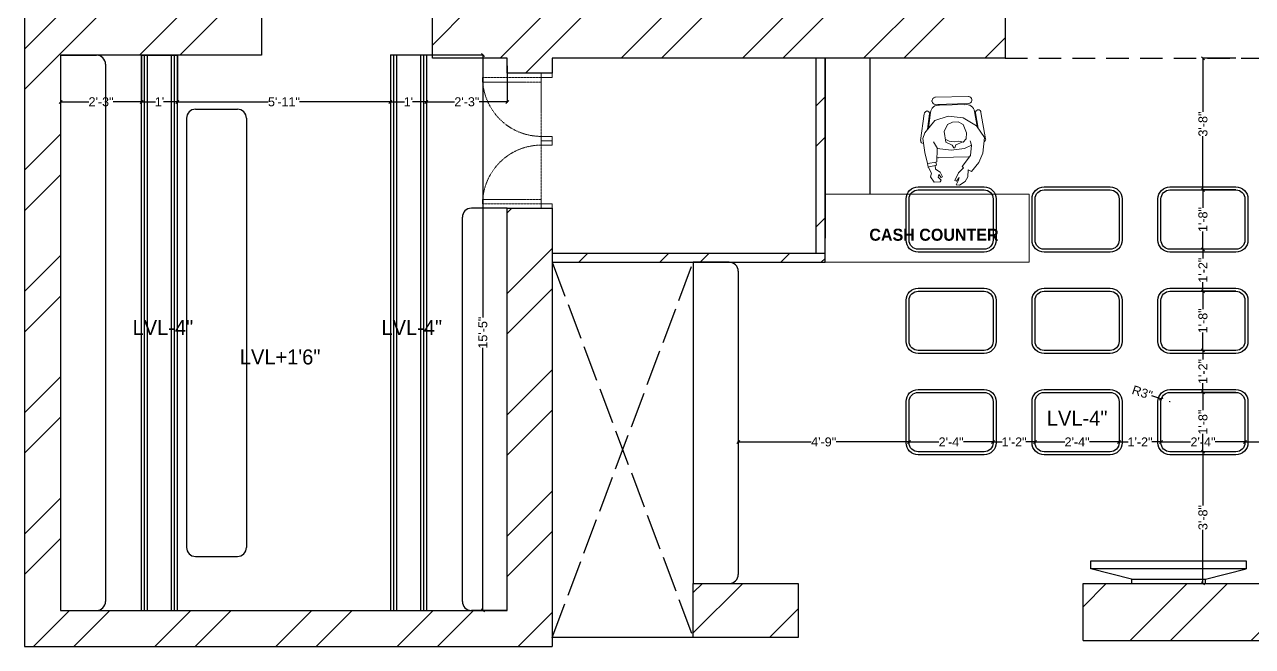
# Model space of a CAD drawing. Header units: inches. Extents: x -4677 to 18437, y -5264 to 2453.
# Drawn here: x 503.8 to 913.3, y -18.6 to 188.7 of the extents above; entities that cross this region are included whole.
import ezdxf

# ---------------------------------------------------------------- set-up
doc = ezdxf.new("R2010")
doc.units = ezdxf.units.IN
for name, pattern in [('ACAD_ISO02W100', [15, 12, -3]), ('AUDIT_D_060311083008-3', [0]), ('DASHED2', [0.375, 0.25, -0.125]), ('HIDDEN', [0.375, 0.25, -0.125])]:
    doc.linetypes.add(name, pattern=pattern)
for name, color, linetype in [('A-DOOR', 251, 'AUDIT_D_060311083008-3'), ('A-Door-Frame', 1, 'Continuous'), ('A-Door-Swing', 8, 'HIDDEN'), ('IEL-HATCH-002', 7, 'Continuous'), ('PDF11_PDF_CH', 7, 'Continuous')]:
    doc.layers.add(name, color=color, linetype=linetype)
doc.styles.add('HEMI', font='stylu.ttf')
doc.styles.get("Standard").update_dxf_attribs({"font": 'arial.ttf'})
doc.dimstyles.get("Standard").update_dxf_attribs({"dimtxt": 3, "dimasz": 1, "dimexe": 0.18, "dimexo": 0.0625, "dimgap": 0.09, "dimtad": 0, "dimdec": 1, "dimzin": 0, "dimdsep": 46, "dimlunit": 4, "dimtxsty": 'Standard', "dimblk": 'OBLIQUE', "dimcen": 0.09, "dimclrd": 5, "dimclre": 5, "dimclrt": 5, "dimadec": 0, "dimazin": 0, "dimtfac": 1, "dimtdec": 1, "dimtofl": 0, "dimtmove": 0, "dimatfit": 3, "dimldrblk": 'OBLIQUE', "dimfxl": 1, "dimtolj": 1, "dimtzin": 0, "dimarcsym": 0})

# ---------------------------------------------------------------- blocks, each defined once
blk = doc.blocks.new('wf')
at = {"layer": 'PDF11_PDF_CH', "lineweight": 5}
for points in [[(-7086.03, -1895.95), (-7097.27, -1896.23)], [(-7098.22, -1897.24), (-7098.22, -1897.58)], [(-7097.21, -1898.59), (-7085.97, -1898.31)], [(-7095.75, -1898.87), (-7087.27, -1898.64)], [(-7100.86, -1901.79), (-7102.04, -1910.67)], [(-7099.68, -1906.9), (-7099.01, -1901.73)], [(-7084.06, -1900.95), (-7083.16, -1906)], [(-7082.77, -1900.33), (-7082.94, -1900.39)], [(-7081.93, -1901.34), (-7080.35, -1910.11)], [(-7093.62, -1910.33), (-7092.49, -1910.84), (-7090.75, -1911.06), (-7089.23, -1910.84), (-7087.77, -1911.17), (-7086.87, -1910.11), (-7086.65, -1908.03), (-7087.77, -1905.33), (-7089.51, -1904.43), (-7091.42, -1904.49), (-7093.05, -1905.33), (-7094.18, -1907.63), (-7093.62, -1911.17), (-7091.48, -1912.13), (-7090.98, -1913.09), (-7090.58, -1913.03), (-7090.24, -1912.02), (-7088.17, -1911.23)], [(-7096.43, -1913.25), (-7097.72, -1911.12)], [(-7085.02, -1912.13), (-7085.52, -1910.78)], [(-7096.03, -1916.29), (-7086.03, -1916.06)], [(-7096.82, -1917.86), (-7099.63, -1918.31)], [(-7097.21, -1918.93), (-7099.57, -1919.49)]]:
    blk.add_lwpolyline(points, dxfattribs=at)
for points in [[(-7099.35, -1906.51), (-7098.67, -1901.34, -0.458817), (-7095.71, -1898.85)], [(-7085.92, -1898.31, 0.414213), (-7084.96, -1897.3), (-7084.96, -1896.9)], [(-7098.95, -1901.8, 0.414213), (-7100.02, -1900.78), (-7099.85, -1900.78)], [(-7082.83, -1906.51), (-7083.73, -1901.4, -0.414214), (-7082.78, -1900.39)], [(-7101.99, -1910.67, 0.414214), (-7100.98, -1911.62), (-7101.15, -1911.62)]]:
    blk.add_lwpolyline(points, format="xyb", dxfattribs=at)
blk.add_lwpolyline([(-7096.48, -1913.31), (-7091.82, -1913.87), (-7087.32, -1913.25), (-7085.02, -1912.13), (-7085.41, -1915.61), (-7088.11, -1919.27), (-7087.66, -1919.72), (-7089.4, -1921.4), (-7090.58, -1923.99), (-7090.08, -1924.16), (-7089.12, -1922.92), (-7089.35, -1923.87), (-7090.19, -1925.45), (-7089.06, -1925.56), (-7087.15, -1924.27), (-7086.25, -1922.69), (-7086.2, -1920.39), (-7085.07, -1920.95), (-7082.6, -1917.92), (-7081.31, -1914.88), (-7080.75, -1909.66), (-7083.39, -1905.72), (-7087.77, -1903.08), (-7092.77, -1902.52), (-7097.27, -1903.93), (-7100.58, -1908.03), (-7101.26, -1909.99), (-7100.64, -1914.66), (-7099.68, -1918.25), (-7099.52, -1919.43), (-7098.34, -1921.51), (-7098.67, -1922.69), (-7097.44, -1924.55), (-7095.53, -1924.44), (-7095.19, -1923.87), (-7096.14, -1922.81), (-7095.98, -1921.96), (-7095.19, -1922.92), (-7094.74, -1922.69), (-7095.53, -1921.18), (-7096.99, -1920.17), (-7097.21, -1918.93), (-7096.71, -1918.87), (-7096.88, -1917.81), (-7096.65, -1917.75)], close=True, dxfattribs=at)
for centre, radius, start, end in [((-7097.18, -1897.27), 0.983, 90.3735, 180.3735), ((-7097.18, -1897.6), 0.983, 180.9887, 270.9888), ((-7086.68, -1901.26), 2.61, 5.8667, 102.464), ((-7085.95, -1896.99), 0.983, 1.8072, 91.8073), ((-7099.83, -1901.82), 0.983, 91.192, 181.192), ((-7082.86, -1901.37), 0.983, 1.604, 91.604), ((-7101.12, -1910.47), 1.15, 271.0278, 275.4764), ((-7081.28, -1910.19), 0.983, 295.8673, 1.5711), ((-7096.12, -1912.33), 4.02, 263.3806, 271.247), ((-7086.11, -1912.1), 4.02, 271.5931, 275.6031)]:
    blk.add_arc(centre, radius, start, end, dxfattribs=at)
blk = doc.blocks.new('*U13')
at = {"layer": 'A-Door-Frame', "lineweight": 5}
for p, q in [((0, -100), (0, 0)), ((614, -100), (614, 0))]:
    blk.add_line(p, q, dxfattribs=at)
for points in [[(0, -100), (40, -100), (40, 0), (0, 0)], [(614, -100), (574, -100), (574, 0), (614, 0)]]:
    blk.add_lwpolyline(points, dxfattribs=at)
at = {"layer": 'A-Door-Swing', "linetype": 'DASHED2', "lineweight": 5}
blk.add_line((45, 0), (578, 0), dxfattribs=at)
blk.add_lwpolyline([(40, 0), (40, 534), (80, 534), (80, 0)], close=True, dxfattribs=at)
blk.add_arc((40, 0), 534, 360, 90, dxfattribs=at)
blk = doc.blocks.new('erh')
at = {"ltscale": 7}
for p, q in [((3599.36, 764.17), (3585.77, 760.72)), ((3623.97, 764.17), (3637.56, 760.72))]:
    blk.add_line(p, q, dxfattribs=at)
for p, q in [((3623.97, 765.54), (3599.36, 765.54)), ((3599.36, 765.54), (3599.36, 764.17)), ((3623.97, 764.17), (3599.36, 764.17)), ((3623.97, 764.17), (3623.97, 765.54))]:
    blk.add_line(p, q)
blk.add_lwpolyline([(3585.77, 760.72), (3637.56, 760.72), (3637.56, 758.04), (3585.77, 758.04)], close=True, dxfattribs=at)
blk = doc.blocks.new('wef')
at = {"layer": 'IEL-HATCH-002', "true_color": 0xc7c8ca, "transparency": 33554687}
h = blk.add_hatch(dxfattribs=at)
h.set_pattern_fill('ANSI32', color=9, scale=3)
h.paths.add_polyline_path([(9186.53, 855.43), (9120.53, 855.43), (9120.53, 925.43), (9177.53, 925.43), (9188.53, 925.43), (9188.53, 947.43), (9120.53, 947.43), (9120.53, 1123.43), (9228.53, 1123.43), (9228.53, 1135.43), (9107.53, 1135.43), (9107.53, 641.43), (9283.53, 641.43), (9283.53, 644.43), (9283.53, 769.43), (9283.53, 787.43), (9268.53, 787.43), (9268.53, 653.43), (9256.53, 653.43), (9119.53, 653.43), (9119.53, 838.43), (9131.53, 838.43), (9186.53, 838.43)])
h.paths.add_polyline_path([(9701.53, 1135.43), (9274.53, 1135.43), (9274.53, 1123.43), (9393.53, 1123.43), (9393.53, 1111.43), (9393.53, 1108.43), (9410.53, 1108.43), (9410.53, 1123.43), (9689.53, 1123.43), (9689.53, 1003.43), (9677.53, 1003.43), (9653.53, 1003.43), (9653.53, 986.43), (9687.53, 986.43), (9687.53, 868.43), (9568.53, 868.43), (9568.53, 986.43), (9603.53, 986.43), (9603.53, 1003.43), (9549.53, 1003.43), (9549.53, 864.43), (9542.53, 864.43), (9542.53, 845.43), (9712.53, 845.43), (9712.53, 662.43), (9559.53, 662.43), (9559.53, 674.43), (9559.53, 677.43), (9542.53, 677.43), (9542.53, 662.43), (9518.53, 662.43), (9460.53, 662.43), (9460.53, 643.43), (9724.53, 643.43), (9724.53, 857.43), (9701.53, 857.43)])
h.paths.add_polyline_path([(9434.53, 854.43), (9410.53, 854.43), (9410.53, 869.43), (9393.53, 869.43), (9393.53, 854.43), (9359.53, 854.43), (9243.53, 854.43), (9243.53, 837.43), (9268.53, 837.43), (9268.53, 832.43), (9283.53, 832.43), (9283.53, 837.43), (9359.53, 837.43), (9434.53, 837.43)])
h.paths.add_polyline_path([(9365.53, 662.43), (9330.53, 662.43), (9330.53, 644.43), (9365.53, 644.43)], flags=17)
h.paths.add_polyline_path([(9374.53, 837.43), (9371.53, 837.43), (9371.53, 772.43), (9374.53, 772.43)], flags=17)
h.paths.add_polyline_path([(9374.53, 772.43), (9371.53, 772.43), (9283.53, 772.43), (9283.53, 769.43), (9374.53, 769.43)], flags=17)
h.paths.add_polyline_path([(9188.53, 925.43), (9177.53, 925.43), (9177.53, 912.32), (9182.86, 912.32), (9182.86, 912.43), (9186.53, 912.43), (9188.53, 912.32)], flags=17)
h.paths.add_polyline_path([(9186.53, 891.93), (9182.86, 891.93), (9120.53, 891.93), (9120.53, 888.93), (9186.53, 888.93)], flags=17)
h.paths.add_polyline_path([(9186.53, 864.43), (9183.53, 864.43), (9183.53, 855.43), (9186.53, 855.43)], flags=17)
at = {"color": 252, "true_color": 0x939598}
for p, q in [((9107.53, 1135.43), (9107.53, 641.43)), ((9186.53, 855.43), (9186.53, 838.43)), ((9243.53, 837.43), (9243.53, 854.43)), ((9434.53, 854.43), (9434.53, 837.43)), ((9186.53, 838.43), (9119.53, 838.43)), ((9119.53, 838.43), (9119.53, 653.43)), ((9119.53, 838.43), (9131.53, 838.43)), ((9134.53, 835.43), (9134.53, 656.43)), ((9268.53, 837.43), (9243.53, 837.43)), ((9268.53, 832.43), (9268.53, 837.43)), ((9283.53, 837.43), (9283.53, 832.43)), ((9371.53, 772.43), (9371.53, 837.43)), ((9374.53, 837.43), (9374.53, 777.43)), ((9374.53, 769.43), (9374.53, 837.43)), ((9389.53, 792.1), (9389.53, 837.43)), ((9283.53, 832.43), (9268.53, 832.43)), ((9164.53, 820.43), (9178.53, 820.43)), ((9161.53, 817.43), (9161.53, 674.43)), ((9181.53, 817.43), (9181.53, 674.43)), ((9268.53, 787.43), (9256.53, 787.43)), ((9268.53, 653.43), (9268.53, 787.43)), ((9268.53, 787.43), (9283.53, 787.43)), ((9283.53, 787.43), (9283.53, 769.43)), ((9253.53, 656.43), (9253.53, 784.43)), ((9283.53, 772.43), (9374.53, 772.43)), ((9283.53, 769.43), (9330.53, 769.43)), ((9283.53, 769.43), (9283.53, 644.43)), ((9283.53, 769.43), (9374.53, 769.43)), ((9330.53, 769.43), (9330.53, 753.43)), ((9330.53, 769.43), (9330.53, 769.43)), ((9342.53, 769.43), (9330.53, 769.43)), ((9345.53, 766.43), (9345.53, 665.43)), ((9330.53, 753.43), (9330.53, 662.43)), ((9164.53, 671.43), (9178.53, 671.43)), ((9330.53, 662.43), (9365.53, 662.43)), ((9330.53, 644.43), (9330.53, 662.43)), ((9330.53, 662.43), (9342.53, 662.43)), ((9365.53, 662.43), (9365.53, 644.43)), ((9460.53, 643.43), (9460.53, 662.43)), ((9460.53, 662.43), (9542.53, 662.43)), ((9119.53, 653.43), (9268.53, 653.43)), ((9119.53, 653.43), (9131.53, 653.43)), ((9268.53, 653.43), (9256.53, 653.43)), ((9330.53, 644.43), (9283.53, 644.43)), ((9283.53, 644.43), (9283.53, 641.43)), ((9365.53, 644.43), (9330.53, 644.43)), ((9460.53, 643.43), (9724.53, 643.43)), ((9107.53, 641.43), (9283.53, 641.43))]:
    blk.add_line(p, q, dxfattribs=at)
at = {"color": 252, "linetype": 'ACAD_ISO02W100', "true_color": 0x939598}
for p, q in [((9283.53, 644.43), (9330.53, 769.43)), ((9283.53, 769.43), (9330.53, 644.43))]:
    blk.add_line(p, q, dxfattribs=at)
at = {"color": 252, "true_color": 0x939598}
blk.add_lwpolyline([(9434.53, 837.43), (9359.53, 837.43), (9283.53, 837.43)], dxfattribs=at)
at = {"color": 252, "lineweight": 5, "true_color": 0x939598}
blk.add_lwpolyline([(9374.53, 769.43), (9374.53, 792.1), (9442.53, 792.1), (9442.53, 769.43)], close=True, dxfattribs=at)
at = {"color": 252, "true_color": 0x939598}
for centre, start, end in [((9131.53, 835.43), 0, 90), ((9164.53, 817.43), 90, 180), ((9178.53, 817.43), 0, 90), ((9256.53, 784.43), 90, 180), ((9342.53, 766.43), 0, 90), ((9164.53, 674.43), 180, 270), ((9178.53, 674.43), 270, 0), ((9342.53, 665.43), 270, 0), ((9131.53, 656.43), 270, 0), ((9256.53, 656.43), 180, 270)]:
    blk.add_arc(centre, 3, start, end, dxfattribs=at)
at = {"color": 252, "lineweight": 5, "true_color": 0x939598}
blk.add_blockref('wf', (16508.37, 2720.64), dxfattribs=at)
at = {"color": 252, "true_color": 0x939598, "rotation": 180}
blk.add_blockref('erh', (13100.7, 1427.97), dxfattribs=at)
at = {"layer": 'A-DOOR', "color": 252, "lineweight": 5, "true_color": 0x939598, "yscale": 0.03666666666666651, "zscale": 0.03666666666666651}
for p, xscale, rotation in [((9279.86, 832.43), -0.03666666666666651, 90), ((9279.86, 787.43), 0.03666666666666651, 90.00000000000001)]:
    blk.add_blockref('*U13', p, dxfattribs=dict(at, xscale=xscale, rotation=rotation))
at = {"color": 252, "lineweight": 5, "true_color": 0x939598, "insert": (9389.27, 780.62), "char_height": 4, "width": 69.2136, "attachment_point": 1, "rotation": 359.9906, "style": 'HEMI'}
blk.add_mtext('{\\fStylus BT|b1|i0|c0|p34;CASH COUNTER}', dxfattribs=at)
blk = doc.blocks.new('_Oblique')
at = {"color": 0, "linetype": 'ByBlock', "lineweight": -2}
blk.add_line((-0.5, -0.5), (0.5, 0.5), dxfattribs=at)
blk = doc.blocks.new('*D23')
at = {"color": 5, "lineweight": -2, "transparency": 16777216}
for p, q in [((515.79, 178.38), (515.79, 162.73)), ((542.79, 178.38), (542.79, 162.73)), ((515.79, 162.91), (525.18, 162.91)), ((542.79, 162.91), (533.39, 162.91))]:
    blk.add_line(p, q, dxfattribs=at)
at = {"layer": 'Defpoints', "color": 0, "transparency": 16777216}
for p in [(515.79, 178.44), (542.79, 178.44), (542.79, 162.91)]:
    blk.add_point(p, dxfattribs=at)
at = {"color": 5, "lineweight": -2, "transparency": 16777216, "rotation": 180}
blk.add_blockref('_Oblique', (515.79, 162.91), dxfattribs=at)
at = {"color": 5, "lineweight": -2, "transparency": 16777216}
blk.add_blockref('_Oblique', (542.79, 162.91), dxfattribs=at)
at = {"color": 5, "transparency": 16777216, "insert": (529.29, 162.91), "char_height": 3, "attachment_point": 5}
blk.add_mtext('\\A1;2\'-3"', dxfattribs=at)
blk = doc.blocks.new('*D24')
at = {"color": 5, "lineweight": -2, "transparency": 16777216}
for p, q in [((542.79, 178.38), (542.79, 162.73)), ((554.79, 178.38), (554.79, 162.73)), ((542.79, 162.91), (547.46, 162.91)), ((554.79, 162.91), (550.12, 162.91))]:
    blk.add_line(p, q, dxfattribs=at)
at = {"layer": 'Defpoints', "color": 0, "transparency": 16777216}
for p in [(542.79, 178.44), (554.79, 178.44), (554.79, 162.91)]:
    blk.add_point(p, dxfattribs=at)
at = {"color": 5, "lineweight": -2, "transparency": 16777216, "rotation": 180}
blk.add_blockref('_Oblique', (542.79, 162.91), dxfattribs=at)
at = {"color": 5, "lineweight": -2, "transparency": 16777216}
blk.add_blockref('_Oblique', (554.79, 162.91), dxfattribs=at)
at = {"color": 5, "transparency": 16777216, "insert": (548.79, 162.91), "char_height": 3, "attachment_point": 5}
blk.add_mtext("\\A1;1'", dxfattribs=at)
blk = doc.blocks.new('*D25')
at = {"color": 5, "lineweight": -2, "transparency": 16777216}
for p, q in [((554.79, 178.38), (554.79, 162.73)), ((625.79, 178.48), (625.79, 162.73)), ((554.79, 162.91), (585.04, 162.91)), ((625.79, 162.91), (595.53, 162.91))]:
    blk.add_line(p, q, dxfattribs=at)
at = {"layer": 'Defpoints', "color": 0, "transparency": 16777216}
for p in [(554.79, 178.44), (625.79, 178.54), (625.79, 162.91)]:
    blk.add_point(p, dxfattribs=at)
at = {"color": 5, "lineweight": -2, "transparency": 16777216, "rotation": 180}
blk.add_blockref('_Oblique', (554.79, 162.91), dxfattribs=at)
at = {"color": 5, "lineweight": -2, "transparency": 16777216}
blk.add_blockref('_Oblique', (625.79, 162.91), dxfattribs=at)
at = {"color": 5, "transparency": 16777216, "insert": (590.29, 162.91), "char_height": 3, "attachment_point": 5}
blk.add_mtext('\\A1;5\'-11"', dxfattribs=at)
blk = doc.blocks.new('*D26')
at = {"color": 5, "lineweight": -2, "transparency": 16777216}
for p, q in [((625.79, 178.48), (625.79, 162.73)), ((637.79, 178.48), (637.79, 162.73)), ((625.79, 162.91), (630.46, 162.91)), ((637.79, 162.91), (633.12, 162.91))]:
    blk.add_line(p, q, dxfattribs=at)
at = {"layer": 'Defpoints', "color": 0, "transparency": 16777216}
for p in [(625.79, 178.54), (637.79, 178.54), (637.79, 162.91)]:
    blk.add_point(p, dxfattribs=at)
at = {"color": 5, "lineweight": -2, "transparency": 16777216, "rotation": 180}
blk.add_blockref('_Oblique', (625.79, 162.91), dxfattribs=at)
at = {"color": 5, "lineweight": -2, "transparency": 16777216}
blk.add_blockref('_Oblique', (637.79, 162.91), dxfattribs=at)
at = {"color": 5, "transparency": 16777216, "insert": (631.79, 162.91), "char_height": 3, "attachment_point": 5}
blk.add_mtext("\\A1;1'", dxfattribs=at)
blk = doc.blocks.new('*D27')
at = {"color": 5, "lineweight": -2, "transparency": 16777216}
for p, q in [((637.79, 178.48), (637.79, 162.73)), ((664.79, 174.88), (664.79, 162.73)), ((637.79, 162.91), (647.18, 162.91)), ((664.79, 162.91), (655.39, 162.91))]:
    blk.add_line(p, q, dxfattribs=at)
at = {"layer": 'Defpoints', "color": 0, "transparency": 16777216}
for p in [(637.79, 178.54), (664.79, 174.94), (664.79, 162.91)]:
    blk.add_point(p, dxfattribs=at)
at = {"color": 5, "lineweight": -2, "transparency": 16777216, "rotation": 180}
blk.add_blockref('_Oblique', (637.79, 162.91), dxfattribs=at)
at = {"color": 5, "lineweight": -2, "transparency": 16777216}
blk.add_blockref('_Oblique', (664.79, 162.91), dxfattribs=at)
at = {"color": 5, "transparency": 16777216, "insert": (651.29, 162.91), "char_height": 3, "attachment_point": 5}
blk.add_mtext('\\A1;2\'-3"', dxfattribs=at)
blk = doc.blocks.new('*D28')
at = {"color": 5, "lineweight": -2, "transparency": 16777216}
for p, q in [((637.85, 178.54), (656.81, 178.54)), ((656.63, 178.54), (656.63, 91.09)), ((656.63, -6.56), (656.63, 80.89)), ((637.85, -6.56), (656.81, -6.56))]:
    blk.add_line(p, q, dxfattribs=at)
at = {"layer": 'Defpoints', "color": 0, "transparency": 16777216}
for p in [(637.79, 178.54), (656.63, 178.54), (637.79, -6.56)]:
    blk.add_point(p, dxfattribs=at)
at = {"color": 5, "lineweight": -2, "transparency": 16777216}
for p, rotation in [((656.63, 178.54), 90), ((656.63, -6.56), 270)]:
    blk.add_blockref('_Oblique', p, dxfattribs=dict(at, rotation=rotation))
at = {"color": 5, "transparency": 16777216, "insert": (656.63, 85.99), "char_height": 3, "attachment_point": 5, "rotation": 90}
blk.add_mtext('\\A1;15\'-5"', dxfattribs=at)
blk = doc.blocks.new('*D37')
at = {"color": 5, "lineweight": -2, "transparency": 16777216}
for p, q in [((907.72, 177.44), (896.61, 177.44)), ((896.79, 177.44), (896.79, 159.58)), ((896.79, 133.56), (896.79, 151.42)), ((907.72, 133.56), (896.61, 133.56))]:
    blk.add_line(p, q, dxfattribs=at)
at = {"layer": 'Defpoints', "color": 0, "transparency": 16777216}
for p in [(896.79, 177.44), (907.79, 177.44), (907.79, 133.56)]:
    blk.add_point(p, dxfattribs=at)
at = {"color": 5, "lineweight": -2, "transparency": 16777216}
for p, rotation in [((896.79, 177.44), 90), ((896.79, 133.56), 270)]:
    blk.add_blockref('_Oblique', p, dxfattribs=dict(at, rotation=rotation))
at = {"color": 5, "transparency": 16777216, "insert": (896.79, 155.5), "char_height": 3, "attachment_point": 5, "rotation": 90}
blk.add_mtext('\\A1;3\'-8"', dxfattribs=at)
blk = doc.blocks.new('*D38')
at = {"color": 5, "lineweight": -2, "transparency": 16777216}
for p, q in [((907.72, 133.56), (896.61, 133.56)), ((896.79, 133.56), (896.79, 127.62)), ((896.79, 113.81), (896.79, 119.75)), ((907.72, 113.81), (896.61, 113.81))]:
    blk.add_line(p, q, dxfattribs=at)
at = {"layer": 'Defpoints', "color": 0, "transparency": 16777216}
for p in [(907.79, 133.56), (896.79, 113.81), (907.79, 113.81)]:
    blk.add_point(p, dxfattribs=at)
at = {"color": 5, "lineweight": -2, "transparency": 16777216}
for p, rotation in [((896.79, 133.56), 90), ((896.79, 113.81), 270)]:
    blk.add_blockref('_Oblique', p, dxfattribs=dict(at, rotation=rotation))
at = {"color": 5, "transparency": 16777216, "insert": (896.79, 123.68), "char_height": 3, "attachment_point": 5, "rotation": 90}
blk.add_mtext('\\A1;1\'-8"', dxfattribs=at)
blk = doc.blocks.new('*D39')
at = {"color": 5, "lineweight": -2, "transparency": 16777216}
for p, q in [((907.72, 113.81), (896.61, 113.81)), ((896.79, 113.81), (896.79, 110.75)), ((896.79, 99.81), (896.79, 102.87)), ((907.72, 99.81), (896.61, 99.81))]:
    blk.add_line(p, q, dxfattribs=at)
at = {"layer": 'Defpoints', "color": 0, "transparency": 16777216}
for p in [(907.79, 113.81), (896.79, 99.81), (907.79, 99.81)]:
    blk.add_point(p, dxfattribs=at)
at = {"color": 5, "lineweight": -2, "transparency": 16777216}
for p, rotation in [((896.79, 113.81), 90), ((896.79, 99.81), 270)]:
    blk.add_blockref('_Oblique', p, dxfattribs=dict(at, rotation=rotation))
at = {"color": 5, "transparency": 16777216, "insert": (896.79, 106.81), "char_height": 3, "attachment_point": 5, "rotation": 90}
blk.add_mtext('\\A1;1\'-2"', dxfattribs=at)
blk = doc.blocks.new('*D40')
at = {"color": 5, "lineweight": -2, "transparency": 16777216}
for p, q in [((907.72, 99.81), (896.61, 99.81)), ((896.79, 99.81), (896.79, 93.87)), ((896.79, 80.06), (896.79, 86)), ((907.72, 80.06), (896.61, 80.06))]:
    blk.add_line(p, q, dxfattribs=at)
at = {"layer": 'Defpoints', "color": 0, "transparency": 16777216}
for p in [(907.79, 99.81), (896.79, 80.06), (907.79, 80.06)]:
    blk.add_point(p, dxfattribs=at)
at = {"color": 5, "lineweight": -2, "transparency": 16777216}
for p, rotation in [((896.79, 99.81), 90), ((896.79, 80.06), 270)]:
    blk.add_blockref('_Oblique', p, dxfattribs=dict(at, rotation=rotation))
at = {"color": 5, "transparency": 16777216, "insert": (896.79, 89.93), "char_height": 3, "attachment_point": 5, "rotation": 90}
blk.add_mtext('\\A1;1\'-8"', dxfattribs=at)
blk = doc.blocks.new('*D41')
at = {"color": 5, "lineweight": -2, "transparency": 16777216}
for p, q in [((907.72, 80.06), (896.61, 80.06)), ((896.79, 80.06), (896.79, 77)), ((907.72, 66.06), (896.61, 66.06)), ((896.79, 66.06), (896.79, 69.12))]:
    blk.add_line(p, q, dxfattribs=at)
at = {"layer": 'Defpoints', "color": 0, "transparency": 16777216}
for p in [(907.79, 80.06), (896.79, 66.06), (907.79, 66.06)]:
    blk.add_point(p, dxfattribs=at)
at = {"color": 5, "lineweight": -2, "transparency": 16777216}
for p, rotation in [((896.79, 80.06), 90), ((896.79, 66.06), 270)]:
    blk.add_blockref('_Oblique', p, dxfattribs=dict(at, rotation=rotation))
at = {"color": 5, "transparency": 16777216, "insert": (896.79, 73.06), "char_height": 3, "attachment_point": 5, "rotation": 90}
blk.add_mtext('\\A1;1\'-2"', dxfattribs=at)
blk = doc.blocks.new('*D42')
at = {"color": 5, "lineweight": -2, "transparency": 16777216}
for p, q in [((907.72, 66.06), (896.61, 66.06)), ((896.79, 66.06), (896.79, 60.12)), ((896.79, 46.31), (896.79, 52.25)), ((907.72, 46.31), (896.61, 46.31))]:
    blk.add_line(p, q, dxfattribs=at)
at = {"layer": 'Defpoints', "color": 0, "transparency": 16777216}
for p in [(907.79, 66.06), (896.79, 46.31), (907.79, 46.31)]:
    blk.add_point(p, dxfattribs=at)
at = {"color": 5, "lineweight": -2, "transparency": 16777216}
for p, rotation in [((896.79, 66.06), 90), ((896.79, 46.31), 270)]:
    blk.add_blockref('_Oblique', p, dxfattribs=dict(at, rotation=rotation))
at = {"color": 5, "transparency": 16777216, "insert": (896.79, 56.18), "char_height": 3, "attachment_point": 5, "rotation": 90}
blk.add_mtext('\\A1;1\'-8"', dxfattribs=at)
blk = doc.blocks.new('*D43')
at = {"color": 5, "lineweight": -2, "transparency": 16777216}
for p, q in [((907.72, 46.31), (896.61, 46.31)), ((896.79, 46.31), (896.79, 28.45)), ((896.79, 2.44), (896.79, 20.3)), ((896.85, 2.44), (896.97, 2.44))]:
    blk.add_line(p, q, dxfattribs=at)
at = {"layer": 'Defpoints', "color": 0, "transparency": 16777216}
for p in [(907.79, 46.31), (896.79, 2.44), (896.79, 2.44)]:
    blk.add_point(p, dxfattribs=at)
at = {"color": 5, "lineweight": -2, "transparency": 16777216}
for p, rotation in [((896.79, 46.31), 90), ((896.79, 2.44), 270)]:
    blk.add_blockref('_Oblique', p, dxfattribs=dict(at, rotation=rotation))
at = {"color": 5, "transparency": 16777216, "insert": (896.79, 24.38), "char_height": 3, "attachment_point": 5, "rotation": 90}
blk.add_mtext('\\A1;3\'-8"', dxfattribs=at)
blk = doc.blocks.new('*D44')
at = {"color": 5, "lineweight": -2, "transparency": 16777216}
for p, q in [((910.79, 49.37), (910.79, 49.75)), ((910.79, 49.57), (920.68, 49.57)), ((938.79, 49.57), (928.89, 49.57)), ((938.79, 49.37), (938.79, 49.75))]:
    blk.add_line(p, q, dxfattribs=at)
at = {"layer": 'Defpoints', "color": 0, "transparency": 16777216}
for p in [(910.79, 49.31), (938.79, 49.57), (938.79, 49.31)]:
    blk.add_point(p, dxfattribs=at)
at = {"color": 5, "lineweight": -2, "transparency": 16777216, "rotation": 180}
blk.add_blockref('_Oblique', (910.79, 49.57), dxfattribs=at)
at = {"color": 5, "lineweight": -2, "transparency": 16777216}
blk.add_blockref('_Oblique', (938.79, 49.57), dxfattribs=at)
at = {"color": 5, "transparency": 16777216, "insert": (924.79, 49.57), "char_height": 3, "attachment_point": 5}
blk.add_mtext('\\A1;2\'-4"', dxfattribs=at)
blk = doc.blocks.new('*D45')
at = {"color": 5, "lineweight": -2, "transparency": 16777216}
for p, q in [((882.79, 49.37), (882.79, 49.75)), ((882.79, 49.57), (892.68, 49.57)), ((910.79, 49.57), (900.89, 49.57)), ((910.79, 49.37), (910.79, 49.75))]:
    blk.add_line(p, q, dxfattribs=at)
at = {"layer": 'Defpoints', "color": 0, "transparency": 16777216}
for p in [(882.79, 49.57), (882.79, 49.31), (910.79, 49.31)]:
    blk.add_point(p, dxfattribs=at)
at = {"color": 5, "lineweight": -2, "transparency": 16777216, "rotation": 180}
blk.add_blockref('_Oblique', (882.79, 49.57), dxfattribs=at)
at = {"color": 5, "lineweight": -2, "transparency": 16777216}
blk.add_blockref('_Oblique', (910.79, 49.57), dxfattribs=at)
at = {"color": 5, "transparency": 16777216, "insert": (896.79, 49.57), "char_height": 3, "attachment_point": 5}
blk.add_mtext('\\A1;2\'-4"', dxfattribs=at)
blk = doc.blocks.new('*D46')
at = {"color": 5, "lineweight": -2, "transparency": 16777216}
for p, q in [((868.79, 49.37), (868.79, 49.75)), ((868.79, 49.57), (871.85, 49.57)), ((882.79, 49.57), (879.72, 49.57)), ((882.79, 49.63), (882.79, 49.75))]:
    blk.add_line(p, q, dxfattribs=at)
at = {"layer": 'Defpoints', "color": 0, "transparency": 16777216}
for p in [(868.79, 49.57), (868.79, 49.31), (882.79, 49.57)]:
    blk.add_point(p, dxfattribs=at)
at = {"color": 5, "lineweight": -2, "transparency": 16777216, "rotation": 180}
blk.add_blockref('_Oblique', (868.79, 49.57), dxfattribs=at)
at = {"color": 5, "lineweight": -2, "transparency": 16777216}
blk.add_blockref('_Oblique', (882.79, 49.57), dxfattribs=at)
at = {"color": 5, "transparency": 16777216, "insert": (875.79, 49.57), "char_height": 3, "attachment_point": 5}
blk.add_mtext('\\A1;1\'-2"', dxfattribs=at)
blk = doc.blocks.new('*D47')
at = {"color": 5, "lineweight": -2, "transparency": 16777216}
for p, q in [((840.79, 49.63), (840.79, 49.75)), ((840.79, 49.57), (850.68, 49.57)), ((868.79, 49.57), (858.89, 49.57)), ((868.79, 49.37), (868.79, 49.75))]:
    blk.add_line(p, q, dxfattribs=at)
at = {"layer": 'Defpoints', "color": 0, "transparency": 16777216}
for p in [(840.79, 49.57), (840.79, 49.57), (868.79, 49.31)]:
    blk.add_point(p, dxfattribs=at)
at = {"color": 5, "lineweight": -2, "transparency": 16777216, "rotation": 180}
blk.add_blockref('_Oblique', (840.79, 49.57), dxfattribs=at)
at = {"color": 5, "lineweight": -2, "transparency": 16777216}
blk.add_blockref('_Oblique', (868.79, 49.57), dxfattribs=at)
at = {"color": 5, "transparency": 16777216, "insert": (854.79, 49.57), "char_height": 3, "attachment_point": 5}
blk.add_mtext('\\A1;2\'-4"', dxfattribs=at)
blk = doc.blocks.new('*D48')
at = {"color": 5, "lineweight": -2, "transparency": 16777216}
for p, q in [((826.79, 49.37), (826.79, 49.75)), ((826.79, 49.57), (829.85, 49.57)), ((840.79, 49.57), (837.72, 49.57)), ((840.79, 49.63), (840.79, 49.75))]:
    blk.add_line(p, q, dxfattribs=at)
at = {"layer": 'Defpoints', "color": 0, "transparency": 16777216}
for p in [(826.79, 49.57), (826.79, 49.31), (840.79, 49.57)]:
    blk.add_point(p, dxfattribs=at)
at = {"color": 5, "lineweight": -2, "transparency": 16777216, "rotation": 180}
blk.add_blockref('_Oblique', (826.79, 49.57), dxfattribs=at)
at = {"color": 5, "lineweight": -2, "transparency": 16777216}
blk.add_blockref('_Oblique', (840.79, 49.57), dxfattribs=at)
at = {"color": 5, "transparency": 16777216, "insert": (833.79, 49.57), "char_height": 3, "attachment_point": 5}
blk.add_mtext('\\A1;1\'-2"', dxfattribs=at)
blk = doc.blocks.new('*D49')
at = {"color": 5, "lineweight": -2, "transparency": 16777216}
for p, q in [((798.79, 49.36), (798.79, 49.75)), ((798.79, 49.57), (808.68, 49.57)), ((826.79, 49.57), (816.89, 49.57)), ((826.79, 49.37), (826.79, 49.75))]:
    blk.add_line(p, q, dxfattribs=at)
at = {"layer": 'Defpoints', "color": 0, "transparency": 16777216}
for p in [(798.79, 49.57), (798.79, 49.3), (826.79, 49.31)]:
    blk.add_point(p, dxfattribs=at)
at = {"color": 5, "lineweight": -2, "transparency": 16777216, "rotation": 180}
blk.add_blockref('_Oblique', (798.79, 49.57), dxfattribs=at)
at = {"color": 5, "lineweight": -2, "transparency": 16777216}
blk.add_blockref('_Oblique', (826.79, 49.57), dxfattribs=at)
at = {"color": 5, "transparency": 16777216, "insert": (812.79, 49.57), "char_height": 3, "attachment_point": 5}
blk.add_mtext('\\A1;2\'-4"', dxfattribs=at)
blk = doc.blocks.new('*D50')
at = {"color": 5, "lineweight": -2, "transparency": 16777216}
for p, q in [((741.79, 49.63), (741.79, 49.75)), ((741.79, 49.57), (766.15, 49.57)), ((798.79, 49.57), (774.42, 49.57)), ((798.79, 49.36), (798.79, 49.75))]:
    blk.add_line(p, q, dxfattribs=at)
at = {"layer": 'Defpoints', "color": 0, "transparency": 16777216}
for p in [(741.79, 49.57), (741.79, 49.57), (798.79, 49.3)]:
    blk.add_point(p, dxfattribs=at)
at = {"color": 5, "lineweight": -2, "transparency": 16777216, "rotation": 180}
blk.add_blockref('_Oblique', (741.79, 49.57), dxfattribs=at)
at = {"color": 5, "lineweight": -2, "transparency": 16777216}
blk.add_blockref('_Oblique', (798.79, 49.57), dxfattribs=at)
at = {"color": 5, "transparency": 16777216, "insert": (770.29, 49.57), "char_height": 3, "attachment_point": 5}
blk.add_mtext('\\A1;4\'-9"', dxfattribs=at)
blk = doc.blocks.new('*D51')
at = {"color": 5, "lineweight": -2, "transparency": 16777216}
for p, q in [((879.63, 65.03), (882.93, 63.98)), ((885.7, 63.06), (885.88, 63.06)), ((885.79, 62.97), (885.79, 63.15))]:
    blk.add_line(p, q, dxfattribs=at)
at = {"layer": 'Defpoints', "color": 0, "transparency": 16777216}
for p in [(882.93, 63.98), (885.79, 63.06)]:
    blk.add_point(p, dxfattribs=at)
at = {"color": 5, "lineweight": -2, "transparency": 16777216, "rotation": 342.217011307727}
blk.add_blockref('_Oblique', (882.93, 63.98), dxfattribs=at)
at = {"color": 5, "transparency": 16777216, "insert": (876.54, 66.03), "char_height": 3, "attachment_point": 5, "rotation": 342.217}
blk.add_mtext('\\A1;R3"', dxfattribs=at)

msp = doc.modelspace()

# ---------------------------------------------------------------- linework, layer by layer
for p, q in [((542.79, 178.44), (554.79, 178.44)), ((625.79, 178.54), (637.79, 178.54)), ((542.79, -6.56), (554.79, -6.56)), ((625.79, -6.56), (637.79, -6.56))]:
    msp.add_line(p, q)
at = {"color": 241, "linetype": 'DASHED2', "ltscale": 30, "true_color": 0xf7abae}
msp.add_line((830.79, 177.44), (938.79, 177.44), dxfattribs=at)
for points in [[(542.79, -6.56), (542.79, 178.44)], [(554.79, -6.56), (554.79, 178.44)], [(625.79, 178.54), (625.79, -6.56)], [(637.79, 178.54), (637.79, -6.56)]]:
    msp.add_lwpolyline(points)
at = {"color": 51, "true_color": 0xf7f281}
for points in [[(543.79, -6.56), (543.79, 178.44)], [(544.79, -6.56), (544.79, 178.44)], [(552.79, -6.56), (552.79, 178.44)], [(553.79, -6.56), (553.79, 178.44)], [(626.79, 178.54), (626.79, -6.56)], [(627.79, 178.54), (627.79, -6.56)], [(635.79, 178.54), (635.79, -6.56)], [(636.79, 178.54), (636.79, -6.56)]]:
    msp.add_lwpolyline(points, dxfattribs=at)
at = {"color": 2, "true_color": 0xf1eb1f}
for points in [[(801.79, 134.56), (823.79, 134.56, -0.414214), (827.79, 130.56), (827.79, 116.81, -0.414214), (823.79, 112.81), (801.79, 112.81, -0.414214), (797.79, 116.81), (797.79, 130.56, -0.414214)], [(843.79, 134.56), (865.79, 134.56, -0.414214), (869.79, 130.56), (869.79, 116.81, -0.414214), (865.79, 112.81), (843.79, 112.81, -0.414214), (839.79, 116.81), (839.79, 130.56, -0.414214)], [(885.79, 134.56), (907.79, 134.56, -0.414214), (911.79, 130.56), (911.79, 116.81, -0.414214), (907.79, 112.81), (885.79, 112.81, -0.414214), (881.79, 116.81), (881.79, 130.56, -0.414214)], [(801.79, 100.81), (823.79, 100.81, -0.414214), (827.79, 96.81), (827.79, 83.06, -0.414214), (823.79, 79.06), (801.79, 79.06, -0.414214), (797.79, 83.06), (797.79, 96.81, -0.414214)], [(843.79, 100.81), (865.79, 100.81, -0.414214), (869.79, 96.81), (869.79, 83.06, -0.414214), (865.79, 79.06), (843.79, 79.06, -0.414214), (839.79, 83.06), (839.79, 96.81, -0.414214)], [(885.79, 100.81), (907.79, 100.81, -0.414214), (911.79, 96.81), (911.79, 83.06, -0.414214), (907.79, 79.06), (885.79, 79.06, -0.414214), (881.79, 83.06), (881.79, 96.81, -0.414214)], [(801.79, 67.06), (823.79, 67.06, -0.414214), (827.79, 63.06), (827.79, 49.31, -0.414214), (823.79, 45.31), (801.79, 45.31, -0.414214), (797.79, 49.31), (797.79, 63.06, -0.414214)], [(843.79, 67.06), (865.79, 67.06, -0.414214), (869.79, 63.06), (869.79, 49.31, -0.414214), (865.79, 45.31), (843.79, 45.31, -0.414214), (839.79, 49.31), (839.79, 63.06, -0.414214)], [(885.79, 67.06), (907.79, 67.06, -0.414214), (911.79, 63.06), (911.79, 49.31, -0.414214), (907.79, 45.31), (885.79, 45.31, -0.414214), (881.79, 49.31), (881.79, 63.06, -0.414214)]]:
    msp.add_lwpolyline(points, format="xyb", close=True, dxfattribs=at)
for points in [[(801.79, 133.56), (823.79, 133.56, -0.414214), (826.79, 130.56), (826.79, 116.81, -0.414214), (823.79, 113.81), (801.79, 113.81, -0.414214), (798.79, 116.81), (798.79, 130.56, -0.414214)], [(843.79, 133.56), (865.79, 133.56, -0.414214), (868.79, 130.56), (868.79, 116.81, -0.414214), (865.79, 113.81), (843.79, 113.81, -0.414214), (840.79, 116.81), (840.79, 130.56, -0.414214)], [(885.79, 133.56), (907.79, 133.56, -0.414214), (910.79, 130.56), (910.79, 116.81, -0.414214), (907.79, 113.81), (885.79, 113.81, -0.414214), (882.79, 116.81), (882.79, 130.56, -0.414214)], [(801.79, 99.81), (823.79, 99.81, -0.414214), (826.79, 96.81), (826.79, 83.06, -0.414214), (823.79, 80.06), (801.79, 80.06, -0.414214), (798.79, 83.06), (798.79, 96.81, -0.414214)], [(843.79, 99.81), (865.79, 99.81, -0.414214), (868.79, 96.81), (868.79, 83.06, -0.414214), (865.79, 80.06), (843.79, 80.06, -0.414214), (840.79, 83.06), (840.79, 96.81, -0.414214)], [(885.79, 99.81), (907.79, 99.81, -0.414214), (910.79, 96.81), (910.79, 83.06, -0.414214), (907.79, 80.06), (885.79, 80.06, -0.414214), (882.79, 83.06), (882.79, 96.81, -0.414214)], [(801.79, 66.06), (823.79, 66.06, -0.414214), (826.79, 63.06), (826.79, 49.31, -0.414214), (823.79, 46.31), (801.79, 46.31, -0.414214), (798.79, 49.31), (798.79, 63.06, -0.414214)], [(843.79, 66.06), (865.79, 66.06, -0.414214), (868.79, 63.06), (868.79, 49.31, -0.414214), (865.79, 46.31), (843.79, 46.31, -0.414214), (840.79, 49.31), (840.79, 63.06, -0.414214)], [(885.79, 66.06), (907.79, 66.06, -0.414214), (910.79, 63.06), (910.79, 49.31, -0.414214), (907.79, 46.31), (885.79, 46.31, -0.414214), (882.79, 49.31), (882.79, 63.06, -0.414214)]]:
    msp.add_lwpolyline(points, format="xyb", close=True)

# ---------------------------------------------------------------- block references
msp.add_blockref('wef', (-8603.74, -659.99))

# ---------------------------------------------------------------- texts
at = {"lineweight": 15, "char_height": 5, "attachment_point": 1, "rotation": 359.9906, "style": 'HEMI'}
for s, insert, width in [('LVL-4"', (539.81, 90.2), 57.0108), ('LVL-4"', (622.82, 90.2), 57.0108), ('LVL+1\'6"', (575.58, 80.4), 57.0108), ('\\pxt3;LVL-4"', (844.72, 59.97), 22.6935)]:
    msp.add_mtext(s, dxfattribs=dict(at, insert=insert, width=width))

# ---------------------------------------------------------------- dimensions: what is measured, and where the dimension line sits
for base, p1, p2, picture, middle in [((542.79, 162.91), (515.79, 178.44), (542.79, 178.44), '*D23', (529.29, 162.91)), ((868.79, 49.57), (882.79, 49.57), (868.79, 49.31), '*D46', (875.79, 49.57)), ((882.79, 49.57), (910.79, 49.31), (882.79, 49.31), '*D45', (896.79, 49.57)), ((938.79, 49.57), (910.79, 49.31), (938.79, 49.31), '*D44', (924.79, 49.57))]:
    dim = msp.add_linear_dim(base=base, p1=p1, p2=p2, dimstyle='Standard')
    dim.commit()
    dim.dimension.update_dxf_attribs({"geometry": picture, "text_midpoint": middle})
for base, p1, p2, picture, middle in [((554.79, 162.91), (542.79, 178.44), (554.79, 178.44), '*D24', (548.79, 162.91)), ((625.79, 162.91), (554.79, 178.44), (625.79, 178.54), '*D25', (590.29, 162.91)), ((637.79, 162.91), (625.79, 178.54), (637.79, 178.54), '*D26', (631.79, 162.91)), ((664.79, 162.91), (637.79, 178.54), (664.79, 174.94), '*D27', (651.29, 162.91)), ((741.79, 49.57), (798.79, 49.3), (741.79, 49.57), '*D50', (770.29, 49.57)), ((798.79, 49.57), (826.79, 49.31), (798.79, 49.3), '*D49', (812.79, 49.57)), ((826.79, 49.57), (840.79, 49.57), (826.79, 49.31), '*D48', (833.79, 49.57)), ((840.79, 49.57), (868.79, 49.31), (840.79, 49.57), '*D47', (854.79, 49.57))]:
    dim = msp.add_linear_dim(base=base, p1=p1, p2=p2, dimstyle='Standard', override={"dimtmove": 1})
    dim.commit()
    dim.dimension.update_dxf_attribs({"geometry": picture, "text_midpoint": middle})
for base, p1, p2, picture, middle in [((656.63, 178.54), (637.79, -6.56), (637.79, 178.54), '*D28', (656.63, 85.99)), ((896.79, 177.44), (907.79, 133.56), (907.79, 177.44), '*D37', (896.79, 155.5)), ((896.78662872, 113.80981394), (907.78662872, 133.55981394), (907.78662872, 113.80981394), '*D38', (896.78662872, 123.68481394))]:
    dim = msp.add_linear_dim(base=base, p1=p1, p2=p2, angle=90, dimstyle='Standard')
    dim.commit()
    dim.dimension.update_dxf_attribs({"geometry": picture, "text_midpoint": middle})
for base, p1, p2, picture, middle in [((896.79, 99.81), (907.79, 113.81), (907.79, 99.81), '*D39', (896.79, 106.81)), ((896.78662872, 80.05981394), (907.78662872, 99.80981394), (907.78662872, 80.05981394), '*D40', (896.78662872, 89.93481394)), ((896.79, 66.06), (907.79, 80.06), (907.79, 66.06), '*D41', (896.79, 73.06)), ((896.78662872, 46.30981394), (907.78662872, 66.05981394), (907.78662872, 46.30981394), '*D42', (896.78662872, 56.18481394)), ((896.79, 2.44), (907.79, 46.31), (896.79, 2.44), '*D43', (896.79, 24.38))]:
    dim = msp.add_linear_dim(base=base, p1=p1, p2=p2, angle=90, dimstyle='Standard', override={"dimtmove": 1})
    dim.commit()
    dim.dimension.update_dxf_attribs({"geometry": picture, "text_midpoint": middle})
dim = msp.add_radius_dim(center=(885.79, 63.06), mpoint=(882.93, 63.98), dimstyle='Standard')
dim.commit()
dim.dimension.update_dxf_attribs({"geometry": '*D51', "text_midpoint": (876.54, 66.03), "dimtype": 164})

doc.saveas('drawing.dxf')
